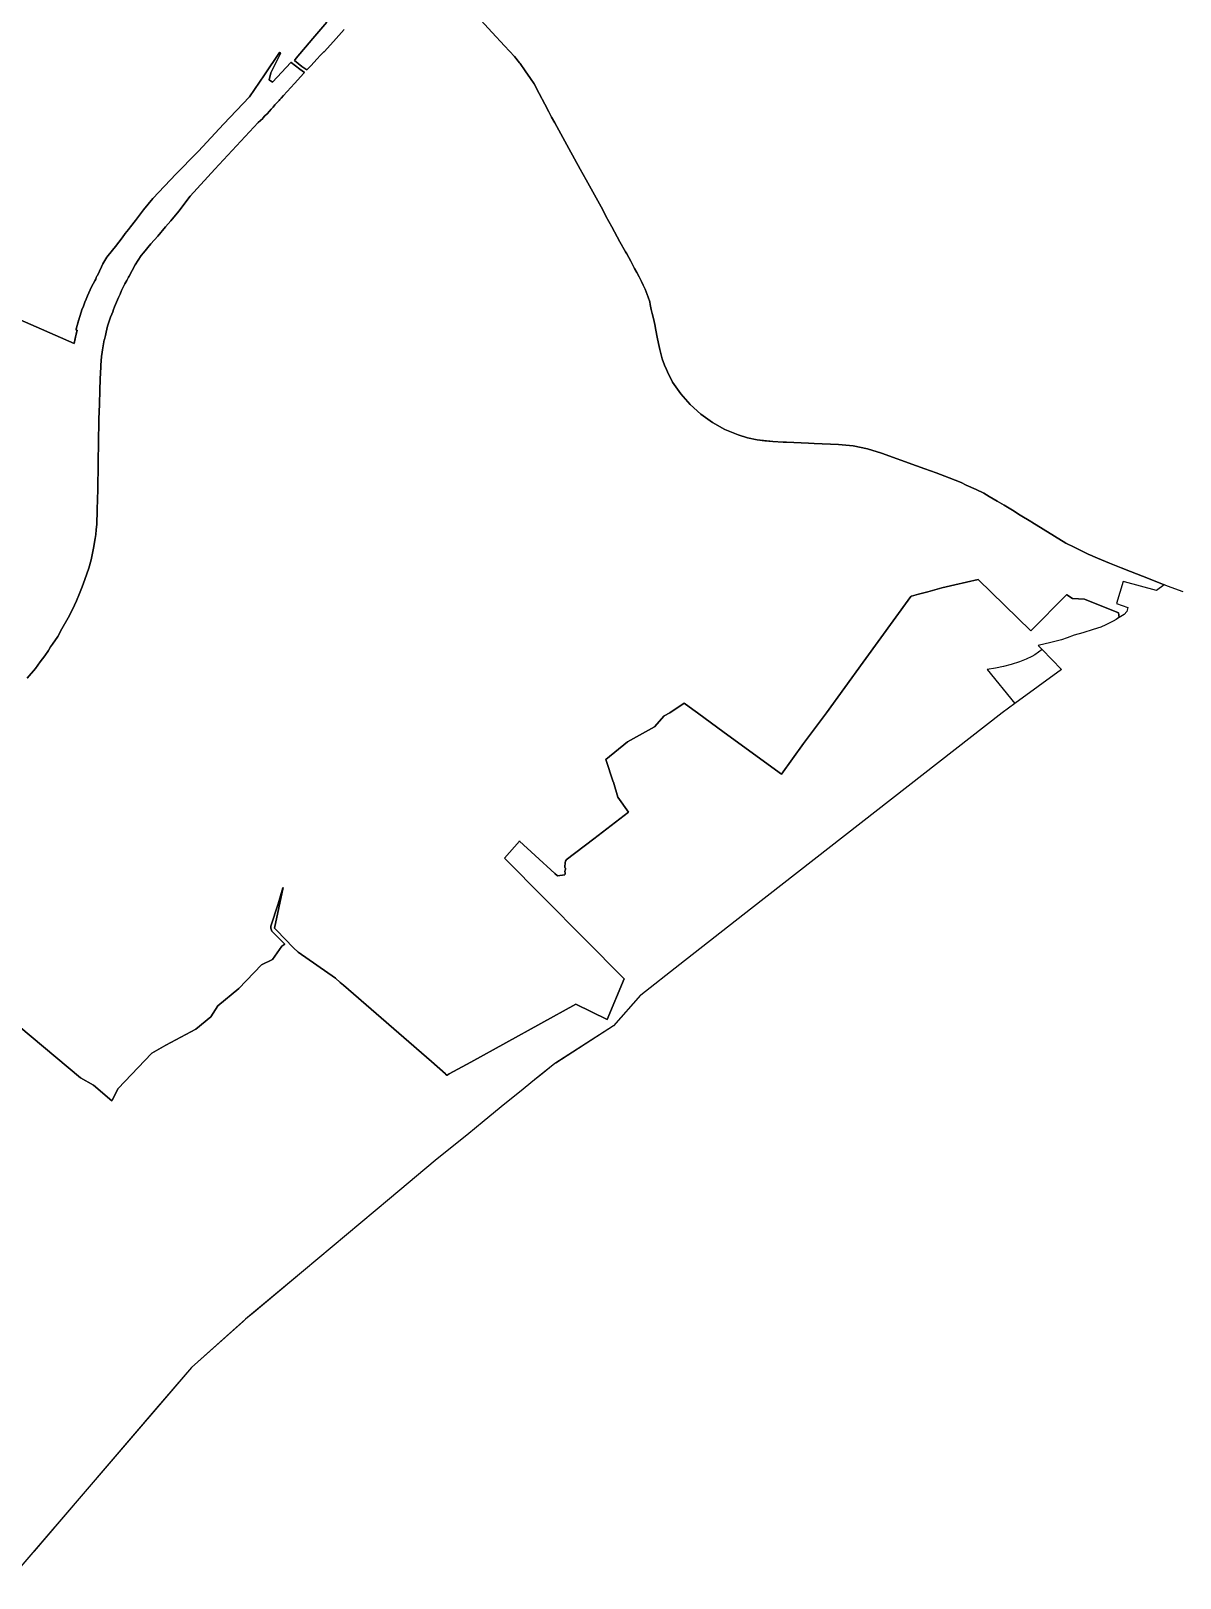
# Model space of a CAD drawing. Header units: inches. Extents: x 11258954 to 11313122, y 3645444 to 3695200.
# Drawn here: x 11289687 to 11299147, y 3652879 to 3665612 of the extents above; entities that cross this region are included whole.
import ezdxf

# ---------------------------------------------------------------- set-up
doc = ezdxf.new("R2010")
doc.units = ezdxf.units.IN
doc.header["$MEASUREMENT"] = 0
for name, color, linetype in [('SchoolBoardDistrict', 253, 'Continuous'), ('SchoolZone_Elementary', 251, 'Continuous'), ('SchoolZone_High', 63, 'Continuous'), ('SchoolZone_Middle', 154, 'Continuous')]:
    doc.layers.add(name, color=color, linetype=linetype)

msp = doc.modelspace()

# ---------------------------------------------------------------- linework, layer by layer
at = {"layer": 'SchoolBoardDistrict'}
msp.add_lwpolyline([(11299171.4375, 3660995.4375), (11299044.594, 3661044.0625), (11299017.0625, 3661054.5), (11298953.9065, 3661006.4375), (11298688.4375, 3661078.0625), (11298677.7815, 3661080.75), (11298622.9065, 3660899.625), (11298717.9065, 3660866.625), (11298709.1885, 3660833.6635), (11298709.0625, 3660833.1875), (11298686.4375, 3660810.125), (11298659.4375, 3660793.9375), (11298644.375, 3660784.4375), (11298619.625, 3660768.75), (11298595.8125, 3660754.9375), (11298536.375, 3660725.3125), (11298494.1875, 3660705.125), (11298431.1565, 3660685.6875), (11298347.3125, 3660659.3125), (11298275.6875, 3660638.25), (11298218.469, 3660618.0625), (11298170.0315, 3660599.875), (11298082.4065, 3660580.4375), (11297979.0315, 3660555), (11298012.0625, 3660521), (11298172, 3660356.4375), (11297786.1875, 3660075.8125), (11297681.9065, 3660000), (11295610.4065, 3658383.75), (11295029.566, 3657929.298), (11294706.7815, 3657676.75), (11294706.479, 3657676.4055), (11294705.8275, 3657675.663), (11294483.9755, 3657422.8745), (11294000, 3657113), (11293832.1875, 3656980.6875), (11293707.7815, 3656877.875), (11293589.1565, 3656782.6875), (11293419.125, 3656643.0625), (11293337.9065, 3656576.4375), (11293292.5, 3656538.4375), (11293014.2815, 3656316.625), (11292638.1565, 3656000), (11291931.719, 3655408.8125), (11291454.6875, 3655008.9375), (11291009.219, 3654611.875), (11290718.719, 3654275.375), (11289939.1875, 3653364.3125), (11289712.6695, 3653101.55), (11289677.875, 3653061.1875)], dxfattribs=at)
at = {"layer": 'SchoolZone_Elementary'}
for points in [[(11293329, 3665770.5, 0), (11293485, 3665599.5, 0), (11293585, 3665490.5, 0), (11293668, 3665401, 0), (11293710, 3665349, 0), (11293714, 3665345, 0), (11293757, 3665284.25, 0), (11293800, 3665222.25, 0), (11293830, 3665177.25, 0), (11293871, 3665098.25, 0), (11293918, 3665010.25, 0), (11293951, 3664946, 0), (11293973, 3664902, 0), (11294000, 3664856.75, 0), (11294116, 3664644.5, 0), (11294209, 3664475.75, 0), (11294257, 3664387.5, 0), (11294394, 3664139, 0), (11294421, 3664089, 0), (11294469, 3664000, 0), (11294536.4065, 3663876.375, 0), (11294582.75, 3663795.6875, 0), (11294593.25, 3663777.9375, 0), (11294624.6565, 3663718.6875, 0), (11294657.0625, 3663658.25, 0), (11294675.469, 3663625.625, 0), (11294695.2815, 3663587.8125, 0), (11294714.2815, 3663551, 0), (11294728.3125, 3663518.8125, 0), (11294743.25, 3663486.3125, 0), (11294760.719, 3663443.75, 0), (11294768.9065, 3663421, 0), (11294780.8125, 3663382.6875, 0), (11294784.5625, 3663361.125, 0), (11294794.0315, 3663319.4375, 0), (11294801.125, 3663286.125, 0), (11294811.344, 3663246.125, 0), (11294822.125, 3663196.6875, 0), (11294830.125, 3663148.4375, 0), (11294842.75, 3663091.625, 0), (11294852.5315, 3663039.4375, 0), (11294863.5625, 3662991.625, 0), (11294871.594, 3662957.625, 0), (11294883.5625, 3662914.75, 0), (11294903.75, 3662861.375, 0), (11294918.969, 3662825.3125, 0), (11294935.594, 3662787.75, 0), (11294957.594, 3662745.9375, 0), (11294969.2575, 3662722.9445, 0), (11295036.0159, 3662625.8334, 0), (11295113.5495, 3662537.0878, 0), (11295200.8195, 3662457.8969, 0), (11295296.6564, 3662389.3219, 0), (11295399.776, 3662332.2817, 0), (11295508.7965, 3662287.5405, 0), (11295586.599, 3662264.1857, 0), (11295666.016, 3662247.1085, 0), (11295729.5747, 3662238.128, 0), (11295793.573, 3662233.171, 0), (11295880.267, 3662229.2005, 0), (11295907.396, 3662227.958, 0), (11296088.324, 3662219.672, 0), (11296133.7015, 3662217.712, 0), (11296334.293, 3662208.3565, 0), (11296454.9166, 3662196.6147, 0), (11296573.745, 3662172.7877, 0), (11296689.5705, 3662137.1175, 0), (11296976.67, 3662032.5785, 0), (11297046.2975, 3662007.226, 0), (11297137.844, 3661974.375, 0), (11297245.6875, 3661933.5625, 0), (11297343.9375, 3661897.1875, 0), (11297386.344, 3661874.75, 0), (11297467.5625, 3661838.5625, 0), (11297530.7815, 3661807.125, 0), (11297574.8125, 3661780.3125, 0), (11297641.4375, 3661743.5, 0), (11297700.0625, 3661708.6875, 0), (11297766.5, 3661667.5, 0), (11297829.719, 3661628.4375, 0), (11297917.1565, 3661575.75, 0), (11297927.5315, 3661569.5, 0), (11298207.625, 3661396.5625, 0), (11298275.2815, 3661362.375, 0), (11298339.719, 3661330.75, 0), (11298390.5315, 3661306.9375, 0), (11298423.3125, 3661292.875, 0), (11298428.344, 3661290.75, 0), (11298468.375, 3661274.3125, 0), (11298565.8125, 3661232.6875, 0), (11298662.625, 3661194.125, 0), (11298740.0625, 3661163.0625, 0), (11298837.9065, 3661124.5, 0), (11298956.969, 3661077.25, 0), (11299017.0625, 3661054.5, 0), (11299016.338, 3661053.9485, 0), (11298954.0945, 3661006.5805, 0), (11298953.9645, 3661006.4815, 0), (11298953.9065, 3661006.4375, 0), (11298688.4375, 3661078.0625, 0), (11298678.4495, 3661080.5815, 0), (11298677.9875, 3661080.698, 0), (11298677.7815, 3661080.75, 0), (11298677.5705, 3661080.053, 0), (11298622.9065, 3660899.625, 0), (11298717.9065, 3660866.625, 0), (11298709.0625, 3660833.1875, 0), (11298686.4375, 3660810.125, 0), (11298686.41, 3660810.1085, 0), (11298644.375, 3660784.4375, 0), (11298640.625, 3660823.9375, 0), (11298359.3125, 3660936, 0), (11298261.469, 3660941.1875, 0), (11298214.661, 3660970.7215, 0), (11298214.3555, 3660970.914, 0), (11298214.219, 3660971, 0), (11298213.621, 3660970.4005, 0), (11298213.5355, 3660970.314, 0), (11298213.3435, 3660970.1215, 0), (11297919.135, 3660674.9175, 0), (11297918.8905, 3660674.672, 0), (11297918.7815, 3660674.5625, 0), (11297484.4795, 3661096.3055, 0), (11297484.386, 3661096.397, 0), (11297484.344, 3661096.4375, 0), (11297293.094, 3661053.25, 0), (11297184.6565, 3661028.625, 0), (11297071.625, 3660997.25, 0), (11296994, 3660976, 0), (11296936.619, 3660961.545, 0), (11296932.719, 3660960.5625, 0), (11296932.321, 3660960.014, 0), (11296930.8545, 3660957.9925, 0), (11296539, 3660417.8125, 0), (11296236.344, 3660000, 0), (11296048.0315, 3659747.375, 0), (11295865.801, 3659494.8995, 0), (11295865.629, 3659494.6615, 0), (11295865.5525, 3659494.5555, 0), (11295865.4435, 3659494.6355, 0), (11295394.337, 3659839.0935, 0), (11295173.6285, 3660000, 0), (11295136.4125, 3660027.132, 0), (11295065.143, 3660079.09, 0), (11295064.9055, 3660079.2635, 0), (11295064.7995, 3660079.341, 0), (11294945.8125, 3660000, 0), (11294899.4065, 3659975.375, 0), (11294898.9595, 3659974.857, 0), (11294821.8125, 3659885.375, 0), (11294821.655, 3659885.288, 0), (11294597.625, 3659761.75, 0), (11294419.594, 3659616.5, 0), (11294419.623, 3659616.4135, 0), (11294481.5625, 3659431.25, 0), (11294482.4065, 3659428.75, 0), (11294519.8125, 3659307.375, 0), (11294606.5625, 3659182, 0), (11294605.9, 3659181.493, 0), (11294322, 3658964.1875, 0), (11294092.7815, 3658790.9375, 0), (11294092.727, 3658790.75, 0), (11294092, 3658788.25, 0), (11294088, 3658778.75, 0), (11294085, 3658767.75, 0), (11294084, 3658755.75, 0), (11294083, 3658744.25, 0), (11294081, 3658736.25, 0), (11294083, 3658728.25, 0), (11294087, 3658720.5, 0), (11294088, 3658713.25, 0), (11294086, 3658705.25, 0), (11294083, 3658694.25, 0), (11294085, 3658684, 0), (11294085, 3658677.5, 0), (11294083.1565, 3658668, 0), (11294082.659, 3658667.9235, 0), (11294021.239, 3658658.4695, 0), (11294020.8145, 3658658.404, 0), (11294020.625, 3658658.375, 0), (11294000, 3658676.875, 0), (11293838.594, 3658826.375, 0), (11293710.0875, 3658945.2555, 0), (11293709.811, 3658945.511, 0), (11293709.6875, 3658945.625, 0), (11293709.1335, 3658944.9845, 0), (11293586.9375, 3658803.75, 0), (11294571.689, 3657811.7755, 0), (11294430.305, 3657477.4065, 0), (11294430.222, 3657477.2105, 0), (11294430.185, 3657477.123, 0), (11294172.335, 3657601.694, 0), (11294172.219, 3657601.75, 0), (11293307.478, 3657125.6325, 0), (11293129.745, 3657027.7745, 0), (11293112.355, 3657018.2, 0), (11293112.219, 3657018.125, 0), (11293101.182, 3657027.7095, 0), (11293100.682, 3657028.1435, 0), (11292983.945, 3657129.521, 0), (11292260.32, 3657757.9335, 0), (11292232.473, 3657782.1165, 0), (11292194.0315, 3657815.5, 0), (11292040.4845, 3657923.3125, 0), (11291886.9385, 3658031.1255, 0), (11291849.501, 3658066.4375, 0), (11291708.8125, 3658211.875, 0), (11291692.6885, 3658228.8745, 0), (11291763.4675, 3658563.8305, 0), (11291763.4715, 3658563.85, 0), (11291762.028, 3658559.2545, 0), (11291721.1275, 3658429.044, 0), (11291663.171, 3658244.5325, 0), (11291661.957, 3658236.1948, 0), (11291662.1602, 3658227.7717, 0), (11291663.7749, 3658219.5022, 0), (11291666.7553, 3658211.6213, 0), (11291671.0166, 3658204.3528, 0), (11291676.438, 3658197.903, 0), (11291777.0075, 3658096.9055, 0), (11291752.685, 3658079.3455, 0), (11291677.025, 3657969.962, 0), (11291586.453, 3657927.5755, 0), (11291397.6765, 3657732.125, 0), (11291397.568, 3657732.033, 0), (11291226.5885, 3657588.354, 0), (11291166.8415, 3657498.3855, 0), (11291043.5725, 3657396.4475, 0), (11290796.5665, 3657264.5835, 0), (11290681.322, 3657198.193, 0), (11290680.78, 3657197.6265, 0), (11290404.694, 3656909.27, 0), (11290356.567, 3656813.5575, 0), (11290352.7375, 3656805.941, 0), (11290201.686, 3656935.342, 0), (11290096.163, 3656995.9305, 0), (11289077.9845, 3657846.445, 0)], [(11299171.4375, 3660995.4375, 0), (11299044.594, 3661044.0625, 0), (11299017.5425, 3661054.318, 0), (11299017.2105, 3661054.444, 0), (11299017.0625, 3661054.5, 0), (11298956.969, 3661077.25, 0), (11298837.9065, 3661124.5, 0), (11298740.0625, 3661163.0625, 0), (11298662.625, 3661194.125, 0), (11298565.8125, 3661232.6875, 0), (11298468.375, 3661274.3125, 0), (11298428.344, 3661290.75, 0), (11298423.3125, 3661292.875, 0), (11298390.5315, 3661306.9375, 0), (11298339.719, 3661330.75, 0), (11298275.2815, 3661362.375, 0), (11298207.625, 3661396.5625, 0), (11297927.5315, 3661569.5, 0), (11297917.1565, 3661575.75, 0), (11297829.719, 3661628.4375, 0), (11297766.5, 3661667.5, 0), (11297700.0625, 3661708.6875, 0), (11297641.4375, 3661743.5, 0), (11297574.8125, 3661780.3125, 0), (11297530.7815, 3661807.125, 0), (11297467.5625, 3661838.5625, 0), (11297386.344, 3661874.75, 0), (11297343.9375, 3661897.1875, 0), (11297245.6875, 3661933.5625, 0), (11297137.844, 3661974.375, 0), (11297046.2975, 3662007.226, 0), (11296976.67, 3662032.5785, 0), (11296689.5705, 3662137.1175, 0), (11296573.745, 3662172.7877, 0), (11296454.9166, 3662196.6147, 0), (11296334.293, 3662208.3565, 0), (11296133.7015, 3662217.712, 0), (11296088.324, 3662219.672, 0), (11295907.396, 3662227.958, 0), (11295880.267, 3662229.2005, 0), (11295793.573, 3662233.171, 0), (11295666.016, 3662247.1085, 0), (11295586.599, 3662264.1857, 0), (11295508.7965, 3662287.5405, 0), (11295399.776, 3662332.2817, 0), (11295296.6564, 3662389.3219, 0), (11295200.8195, 3662457.8969, 0), (11295113.5495, 3662537.0878, 0), (11295036.0159, 3662625.8334, 0), (11294969.2575, 3662722.9445, 0), (11294957.594, 3662745.9375, 0), (11294935.594, 3662787.75, 0), (11294918.969, 3662825.3125, 0), (11294903.75, 3662861.375, 0), (11294883.5625, 3662914.75, 0), (11294871.594, 3662957.625, 0), (11294863.5625, 3662991.625, 0), (11294852.5315, 3663039.4375, 0), (11294842.75, 3663091.625, 0), (11294830.125, 3663148.4375, 0), (11294822.125, 3663196.6875, 0), (11294811.344, 3663246.125, 0), (11294801.125, 3663286.125, 0), (11294794.0315, 3663319.4375, 0), (11294784.5625, 3663361.125, 0), (11294780.8125, 3663382.6875, 0), (11294768.9065, 3663421, 0), (11294760.719, 3663443.75, 0), (11294743.25, 3663486.3125, 0), (11294728.3125, 3663518.8125, 0), (11294714.2815, 3663551, 0), (11294695.2815, 3663587.8125, 0), (11294675.469, 3663625.625, 0), (11294657.0625, 3663658.25, 0), (11294624.6565, 3663718.6875, 0), (11294593.25, 3663777.9375, 0), (11294582.75, 3663795.6875, 0), (11294536.4065, 3663876.375, 0), (11294469, 3664000, 0), (11294421, 3664089, 0), (11294394, 3664139, 0), (11294257, 3664387.5, 0), (11294209, 3664475.75, 0), (11294116, 3664644.5, 0), (11294000, 3664856.75, 0), (11293973, 3664902, 0), (11293951, 3664946, 0), (11293918, 3665010.25, 0), (11293871, 3665098.25, 0), (11293830, 3665177.25, 0), (11293800, 3665222.25, 0), (11293757, 3665284.25, 0), (11293714, 3665345, 0), (11293710, 3665349, 0), (11293668, 3665401, 0), (11293585, 3665490.5, 0), (11293485, 3665599.5, 0), (11293329, 3665770.5, 0)], [(11292266, 3665625.25, 0), (11292177, 3665524.75, 0), (11292100, 3665440.5, 0), (11292099.401, 3665439.901, 0), (11292069, 3665409.5, 0), (11292044, 3665382.25, 0), (11291991, 3665326, 0), (11291959.287, 3665293.048, 0), (11291959.0885, 3665292.842, 0), (11291959, 3665292.75, 0), (11291958.9865, 3665292.7595, 0), (11291918, 3665321, 0), (11291856, 3665369.5, 0), (11291871, 3665388.5, 0), (11292008, 3665549, 0), (11292124, 3665684.75, 0)], [(11292124, 3665684.75, 0), (11292008, 3665549, 0), (11291871, 3665388.5, 0), (11291856, 3665369.5, 0), (11291918, 3665321, 0), (11291958.9865, 3665292.7595, 0), (11291959, 3665292.75, 0), (11291959.0885, 3665292.842, 0), (11291959.287, 3665293.048, 0), (11291991, 3665326, 0), (11292044, 3665382.25, 0), (11292069, 3665409.5, 0), (11292099.401, 3665439.901, 0), (11292100, 3665440.5, 0), (11292177, 3665524.75, 0), (11292266, 3665625.25, 0)], [(11289370.0035, 3663332.434, 0), (11290042.8975, 3663041.2465, 0), (11290043.3415, 3663041.0545, 0), (11290043.359, 3663041.143, 0), (11290043.398, 3663041.3415, 0), (11290043.759, 3663043.182, 0), (11290043.8735, 3663043.767, 0), (11290043.8905, 3663043.8535, 0), (11290043.9285, 3663044.047, 0), (11290044.178, 3663045.3095, 0), (11290044.409, 3663046.479, 0), (11290044.4255, 3663046.563, 0), (11290044.463, 3663046.7515, 0), (11290044.5995, 3663047.436, 0), (11290044.9485, 3663049.1895, 0), (11290044.965, 3663049.2715, 0), (11290045.0015, 3663049.455, 0), (11290045.023, 3663049.562, 0), (11290045.449, 3663051.6875, 0), (11290045.4915, 3663051.9, 0), (11290045.5075, 3663051.9795, 0), (11290045.5435, 3663052.158, 0), (11290045.878, 3663053.813, 0), (11290046.039, 3663054.6095, 0), (11290046.0545, 3663054.687, 0), (11290046.0895, 3663054.86, 0), (11290046.3085, 3663055.9375, 0), (11290046.5895, 3663057.318, 0), (11290046.6045, 3663057.393, 0), (11290046.639, 3663057.5615, 0), (11290046.7415, 3663058.0615, 0), (11290047.144, 3663060.026, 0), (11290047.159, 3663060.099, 0), (11290047.1765, 3663060.1855, 0), (11290047.1925, 3663060.2625, 0), (11290047.615, 3663062.309, 0), (11290047.7025, 3663062.733, 0), (11290047.717, 3663062.804, 0), (11290047.7495, 3663062.962, 0), (11290048.055, 3663064.4315, 0), (11290048.2645, 3663065.4395, 0), (11290048.2785, 3663065.508, 0), (11290048.3105, 3663065.6615, 0), (11290048.4975, 3663066.554, 0), (11290048.8305, 3663068.145, 0), (11290048.8445, 3663068.211, 0), (11290048.8755, 3663068.3595, 0), (11290048.942, 3663068.6755, 0), (11290049.389, 3663070.797, 0), (11290049.4, 3663070.8495, 0), (11290049.4135, 3663070.9135, 0), (11290049.444, 3663071.057, 0), (11290049.839, 3663072.9175, 0), (11290049.974, 3663073.5535, 0), (11290049.987, 3663073.6155, 0), (11290050.0165, 3663073.754, 0), (11290050.291, 3663075.038, 0), (11290050.5515, 3663076.257, 0), (11290050.5645, 3663076.3165, 0), (11290050.593, 3663076.45, 0), (11290050.7455, 3663077.158, 0), (11290051.133, 3663078.959, 0), (11290051.1455, 3663079.0165, 0), (11290051.173, 3663079.145, 0), (11290051.2015, 3663079.277, 0), (11290051.6605, 3663081.396, 0), (11290051.718, 3663081.6605, 0), (11290051.73, 3663081.7155, 0), (11290051.7565, 3663081.839, 0), (11290052.122, 3663083.514, 0), (11290052.307, 3663084.361, 0), (11290052.3185, 3663084.414, 0), (11290052.3445, 3663084.5325, 0), (11290052.586, 3663085.632, 0), (11290052.8995, 3663087.061, 0), (11290052.9105, 3663087.1115, 0), (11290052.9355, 3663087.2255, 0), (11290053.0515, 3663087.7495, 0), (11290053.4965, 3663089.76, 0), (11290053.507, 3663089.8085, 0), (11290053.5195, 3663089.866, 0), (11290053.531, 3663089.917, 0), (11290053.9905, 3663091.982, 0), (11290054.0965, 3663092.458, 0), (11290054.107, 3663092.5045, 0), (11290054.13, 3663092.608, 0), (11290054.4635, 3663094.098, 0), (11290054.7005, 3663095.1555, 0), (11290054.7105, 3663095.1995, 0), (11290054.7325, 3663095.298, 0), (11290054.939, 3663096.213, 0), (11290055.3085, 3663097.852, 0), (11290055.318, 3663097.8935, 0), (11290055.339, 3663097.9875, 0), (11290055.4165, 3663098.328, 0), (11290055.8965, 3663100.442, 0), (11290055.9205, 3663100.5475, 0), (11290055.9295, 3663100.587, 0), (11290055.9495, 3663100.6755, 0), (11290056.379, 3663102.5555, 0), (11290056.5355, 3663103.242, 0), (11290056.544, 3663103.2795, 0), (11290056.5635, 3663103.3635, 0), (11290056.8635, 3663104.6685, 0), (11290057.155, 3663105.936, 0), (11290057.163, 3663105.971, 0), (11290057.1815, 3663106.05, 0), (11290057.3505, 3663106.781, 0), (11290057.778, 3663108.629, 0), (11290057.7855, 3663108.662, 0), (11290057.803, 3663108.736, 0), (11290057.8395, 3663108.893, 0), (11290058.3315, 3663111.0045, 0), (11290058.4055, 3663111.321, 0), (11290058.4125, 3663111.3515, 0), (11290058.4285, 3663111.4205, 0), (11290058.8255, 3663113.1155, 0), (11290059.036, 3663114.012, 0), (11290059.0425, 3663114.0405, 0), (11290059.0575, 3663114.1045, 0), (11290059.322, 3663115.2255, 0), (11290059.6705, 3663116.7025, 0), (11290059.6765, 3663116.729, 0), (11290059.6905, 3663116.788, 0), (11290059.8205, 3663117.3355, 0), (11290060.309, 3663119.392, 0), (11290060.3145, 3663119.416, 0), (11290060.3215, 3663119.445, 0), (11290060.3275, 3663119.47, 0), (11290060.825, 3663121.5535, 0), (11290060.951, 3663122.0805, 0), (11290060.9565, 3663122.1025, 0), (11290060.968, 3663122.1515, 0), (11290061.331, 3663123.6615, 0), (11290061.597, 3663124.768, 0), (11290061.6015, 3663124.7875, 0), (11290061.6125, 3663124.832, 0), (11290061.839, 3663125.769, 0), (11290062.2465, 3663127.4545, 0), (11290062.251, 3663127.472, 0), (11290062.2605, 3663127.5115, 0), (11290062.349, 3663127.876, 0), (11290062.8615, 3663129.9825, 0), (11290062.9, 3663130.1405, 0), (11290062.9035, 3663130.1555, 0), (11290062.912, 3663130.19, 0), (11290063.377, 3663132.0885, 0), (11290063.5575, 3663132.825, 0), (11290063.561, 3663132.8385, 0), (11290063.568, 3663132.868, 0), (11290063.8945, 3663134.194, 0), (11290064.2185, 3663135.509, 0), (11290064.221, 3663135.52, 0), (11290064.227, 3663135.5445, 0), (11290064.414, 3663136.2985, 0), (11290064.8835, 3663138.192, 0), (11290064.8855, 3663138.201, 0), (11290064.8905, 3663138.2205, 0), (11290064.936, 3663138.4025, 0), (11290065.46, 3663140.506, 0), (11290065.5515, 3663140.874, 0), (11290065.553, 3663140.8805, 0), (11290065.557, 3663140.8955, 0), (11290065.987, 3663142.609, 0), (11290066.2245, 3663143.555, 0), (11290066.2255, 3663143.5595, 0), (11290066.228, 3663143.5695, 0), (11290066.516, 3663144.7115, 0), (11290066.901, 3663146.2365, 0), (11290066.9025, 3663146.2425, 0), (11290067.0475, 3663146.8135, 0), (11290067.5805, 3663148.9145, 0), (11290057.8905, 3663151.3845, 0), (11290058.4375, 3663153.526, 0), (11290058.571, 3663154.049, 0), (11290058.9865, 3663155.6665, 0), (11290059.255, 3663156.713, 0), (11290059.5375, 3663157.8065, 0), (11290059.9425, 3663159.376, 0), (11290060.0905, 3663159.9465, 0), (11290060.634, 3663162.038, 0), (11290060.6465, 3663162.085, 0), (11290061.2055, 3663164.2235, 0), (11290061.3295, 3663164.6985, 0), (11290061.7665, 3663166.361, 0), (11290062.0285, 3663167.3585, 0), (11290062.3295, 3663168.498, 0), (11290062.731, 3663170.0175, 0), (11290062.895, 3663170.6345, 0), (11290063.4375, 3663172.6755, 0), (11290063.463, 3663172.7705, 0), (11290064.0335, 3663174.9055, 0), (11290064.1475, 3663175.3325, 0), (11290064.606, 3663177.04, 0), (11290064.861, 3663177.9885, 0), (11290065.1815, 3663179.174, 0), (11290065.5785, 3663180.6435, 0), (11290065.759, 3663181.307, 0), (11290066.3, 3663183.2975, 0), (11290066.339, 3663183.4395, 0), (11290066.9215, 3663185.5715, 0), (11290067.025, 3663185.9505, 0), (11290067.5065, 3663187.7025, 0), (11290067.7535, 3663188.6025, 0), (11290068.0935, 3663189.8335, 0), (11290068.4855, 3663191.2535, 0), (11290068.6825, 3663191.963, 0), (11290069.2215, 3663193.9035, 0), (11290069.2745, 3663194.0925, 0), (11290069.869, 3663196.221, 0), (11290069.9615, 3663196.552, 0), (11290070.466, 3663198.349, 0), (11290070.705, 3663199.2, 0), (11290071.065, 3663200.476, 0), (11290071.452, 3663201.847, 0), (11290071.6665, 3663202.603, 0), (11290072.2025, 3663204.4925, 0), (11290072.27, 3663204.7285, 0), (11290072.876, 3663206.854, 0), (11290072.957, 3663207.1375, 0), (11290073.485, 3663208.9785, 0), (11290073.7155, 3663209.781, 0), (11290074.0965, 3663211.1025, 0), (11290074.477, 3663212.4235, 0), (11290074.7095, 3663213.2255, 0), (11290075.2425, 3663215.065, 0), (11290075.325, 3663215.348, 0), (11290075.9435, 3663217.47, 0), (11290076.012, 3663217.7055, 0), (11290076.564, 3663219.591, 0), (11290076.785, 3663220.345, 0), (11290077.187, 3663221.7115, 0), (11290077.5615, 3663222.9835, 0), (11290077.8125, 3663223.831, 0), (11290078.342, 3663225.6205, 0), (11290078.44, 3663225.95, 0), (11290079.0695, 3663228.0685, 0), (11290079.1255, 3663228.2565, 0), (11290079.7025, 3663230.186, 0), (11290079.9135, 3663230.8915, 0), (11290080.337, 3663232.3025, 0), (11290080.7045, 3663233.5255, 0), (11290080.9745, 3663234.419, 0), (11290081.4995, 3663236.1585, 0), (11290081.6135, 3663236.5345, 0), (11290082.2555, 3663238.649, 0), (11290082.2985, 3663238.79, 0), (11290082.9, 3663240.763, 0), (11290083.1005, 3663241.4205, 0), (11290083.547, 3663242.8765, 0), (11290083.9065, 3663244.05, 0), (11290084.196, 3663244.989, 0), (11290084.7165, 3663246.6785, 0), (11290084.847, 3663247.1005, 0), (11290085.501, 3663249.212, 0), (11290085.53, 3663249.3055, 0), (11290086.157, 3663251.322, 0), (11290086.347, 3663251.932, 0), (11290086.816, 3663253.432, 0), (11290087.1675, 3663254.5565, 0), (11290087.4765, 3663255.5405, 0), (11290087.992, 3663257.1805, 0), (11290088.14, 3663257.649, 0), (11290088.805, 3663259.756, 0), (11290088.82, 3663259.803, 0), (11290089.4735, 3663261.863, 0), (11290089.6515, 3663262.4245, 0), (11290090.144, 3663263.9685, 0), (11290090.487, 3663265.045, 0), (11290090.8165, 3663266.074, 0), (11290091.326, 3663267.664, 0), (11290091.4915, 3663268.178, 0), (11290092.1685, 3663270.282, 0), (11290107.4375, 3663315.75, 0), (11290118.75, 3663347.625, 0), (11290131, 3663379.125, 0), (11290141, 3663405.3125, 0), (11290151.625, 3663431.25, 0), (11290162.875, 3663456.9375, 0), (11290174.719, 3663482.3125, 0), (11290187.1565, 3663507.4375, 0), (11290200.1875, 3663532.25, 0), (11290213.8125, 3663556.75, 0), (11290220.8125, 3663570.75, 0), (11290225, 3663581.9375, 0), (11290230.8125, 3663593.375, 0), (11290235.4065, 3663600.3125, 0), (11290268.221, 3663671.7845, 0), (11290279.9815, 3663695.8935, 0), (11290310.8415, 3663749.45, 0), (11290359.2655, 3663806.809, 0), (11290383.75, 3663838.0625, 0), (11290410.75, 3663874.5, 0), (11290438.7815, 3663910.75, 0), (11290464.1875, 3663943.9375, 0), (11290489.6005, 3663977.457, 0), (11290507.5785, 3664000, 0), (11290546.682, 3664051.93, 0), (11290613, 3664140, 0), (11290691, 3664233, 0), (11290691.401, 3664233.401, 0), (11290692, 3664234, 0), (11290884, 3664436, 0), (11291053, 3664610.25, 0), (11291066, 3664624, 0), (11291272, 3664845, 0), (11291487.7585, 3665070.696, 0), (11291610.0695, 3665251.1515, 0), (11291734.7485, 3665434.268, 0), (11291735.237, 3665434.985, 0), (11291735.3655, 3665434.848, 0), (11291735.6535, 3665434.5405, 0), (11291741.88, 3665427.8965, 0), (11291662.713, 3665267.696, 0), (11291648.042, 3665210.3345, 0), (11291674.6425, 3665190.435, 0), (11291674.663, 3665190.4195, 0), (11291674.755, 3665190.517, 0), (11291674.9605, 3665190.7355, 0), (11291827.602, 3665352.7935, 0), (11291828.181, 3665353.408, 0), (11291828.3085, 3665353.308, 0), (11291828.5945, 3665353.0835, 0), (11291900, 3665297, 0), (11291938, 3665270.75, 0), (11291933, 3665265, 0), (11291858, 3665180.5, 0), (11291767, 3665081.25, 0), (11291748, 3665060, 0), (11291737, 3665048.5, 0), (11291730, 3665041, 0), (11291715, 3665024, 0), (11291696, 3665003.5, 0), (11291681, 3664986, 0), (11291664, 3664968.25, 0), (11291650, 3664952.5, 0), (11291631, 3664931.25, 0), (11291614, 3664912.5, 0), (11291597, 3664893.25, 0), (11291596.649, 3664892.932, 0), (11291558.2785, 3664858.1545, 0), (11291557.9515, 3664857.802, 0), (11291201.4465, 3664473.485, 0), (11290996.688, 3664252.752, 0), (11290906, 3664129.5, 0), (11290838, 3664048.5, 0), (11290794.9375, 3664000, 0), (11290730.5625, 3663923.75, 0), (11290674.125, 3663859.875, 0), (11290613.69, 3663786.8345, 0), (11290595.469, 3663764.8125, 0), (11290546.25, 3663687, 0), (11290495.0625, 3663593.125, 0), (11290491.2815, 3663586.625, 0), (11290476.0625, 3663559.1875, 0), (11290461.4375, 3663531.4375, 0), (11290447.4065, 3663503.375, 0), (11290433.969, 3663475, 0), (11290421.125, 3663446.375, 0), (11290408.625, 3663417.5, 0), (11290399.6875, 3663398.4375, 0), (11290391.094, 3663379.25, 0), (11290382.844, 3663359.875, 0), (11290374.9375, 3663340.375, 0), (11290367.375, 3663320.75, 0), (11290360.1565, 3663301, 0), (11290353.219, 3663281.3125, 0), (11290343.4065, 3663257.1875, 0), (11290334.3125, 3663232.8125, 0), (11290325.969, 3663208.125, 0), (11290318.375, 3663183.1875, 0), (11290311.5625, 3663158.0625, 0), (11290305.5, 3663132.75, 0), (11290300.0315, 3663106.875, 0), (11290291.75, 3663072.5625, 0), (11290291, 3663068.9375, 0), (11290284.469, 3663038, 0), (11290278.1875, 3663003.25, 0), (11290275.8125, 3662987.5, 0), (11290272.9065, 3662968.3125, 0), (11290268.6565, 3662933.25, 0), (11290265.4375, 3662898.0625, 0), (11290263.219, 3662862.8125, 0), (11290262, 3662849, 0), (11290257.25, 3662746.1875, 0), (11290254.25, 3662656.875, 0), (11290252.0625, 3662541.8125, 0), (11290246.25, 3662416.4375, 0), (11290244.25, 3662214.8125, 0), (11290241.6875, 3662078.125, 0), (11290240.4065, 3662008.125, 0), (11290238.0625, 3661882.8125, 0), (11290237.844, 3661822.5625, 0), (11290235.4375, 3661771.5, 0), (11290234.0625, 3661732.5, 0), (11290233.4375, 3661697.5, 0), (11290233.6565, 3661656.625, 0), (11290232.844, 3661626.4375, 0), (11290231.0625, 3661592.625, 0), (11290229.25, 3661551.8125, 0), (11290225.25, 3661507.5625, 0), (11290221.844, 3661468.125, 0), (11290216.25, 3661434.9375, 0), (11290203.4375, 3661355.0625, 0), (11290182, 3661259, 0), (11290163.1875, 3661189.9375, 0), (11290146.7815, 3661143.6875, 0), (11290130.969, 3661097.6875, 0), (11290107.969, 3661036.875, 0), (11290086.1565, 3660983, 0), (11290061.9375, 3660922.75, 0), (11290030.3125, 3660850.9375, 0), (11289994.5, 3660781.0625, 0), (11289941.844, 3660690.25, 0), (11289909.0315, 3660628.5625, 0), (11289864.8125, 3660566.75, 0), (11289849.5625, 3660542.4375, 0), (11289834.2815, 3660518.125, 0), (11289831.7815, 3660514.125, 0), (11289801.7815, 3660470.6875, 0), (11289764.344, 3660419.25, 0), (11289725.3125, 3660364.8125, 0), (11289656.469, 3660284.9375, 0)], [(11289656.469, 3660284.9375, 0), (11289725.3125, 3660364.8125, 0), (11289764.344, 3660419.25, 0), (11289801.7815, 3660470.6875, 0), (11289831.7815, 3660514.125, 0), (11289834.2815, 3660518.125, 0), (11289849.5625, 3660542.4375, 0), (11289864.8125, 3660566.75, 0), (11289909.0315, 3660628.5625, 0), (11289941.844, 3660690.25, 0), (11289994.5, 3660781.0625, 0), (11290030.3125, 3660850.9375, 0), (11290061.9375, 3660922.75, 0), (11290086.1565, 3660983, 0), (11290107.969, 3661036.875, 0), (11290130.969, 3661097.6875, 0), (11290146.7815, 3661143.6875, 0), (11290163.1875, 3661189.9375, 0), (11290182, 3661259, 0), (11290203.4375, 3661355.0625, 0), (11290216.25, 3661434.9375, 0), (11290221.844, 3661468.125, 0), (11290225.25, 3661507.5625, 0), (11290229.25, 3661551.8125, 0), (11290231.0625, 3661592.625, 0), (11290232.844, 3661626.4375, 0), (11290233.6565, 3661656.625, 0), (11290233.4375, 3661697.5, 0), (11290234.0625, 3661732.5, 0), (11290235.4375, 3661771.5, 0), (11290237.844, 3661822.5625, 0), (11290238.0625, 3661882.8125, 0), (11290240.4065, 3662008.125, 0), (11290241.6875, 3662078.125, 0), (11290244.25, 3662214.8125, 0), (11290246.25, 3662416.4375, 0), (11290252.0625, 3662541.8125, 0), (11290254.25, 3662656.875, 0), (11290257.25, 3662746.1875, 0), (11290262, 3662849, 0), (11290263.219, 3662862.8125, 0), (11290265.4375, 3662898.0625, 0), (11290268.6565, 3662933.25, 0), (11290272.9065, 3662968.3125, 0), (11290275.8125, 3662987.5, 0), (11290278.1875, 3663003.25, 0), (11290284.469, 3663038, 0), (11290291, 3663068.9375, 0), (11290291.75, 3663072.5625, 0), (11290300.0315, 3663106.875, 0), (11290305.5, 3663132.75, 0), (11290311.5625, 3663158.0625, 0), (11290318.375, 3663183.1875, 0), (11290325.969, 3663208.125, 0), (11290334.3125, 3663232.8125, 0), (11290343.4065, 3663257.1875, 0), (11290353.219, 3663281.3125, 0), (11290360.1565, 3663301, 0), (11290367.375, 3663320.75, 0), (11290374.9375, 3663340.375, 0), (11290382.844, 3663359.875, 0), (11290391.094, 3663379.25, 0), (11290399.6875, 3663398.4375, 0), (11290408.625, 3663417.5, 0), (11290421.125, 3663446.375, 0), (11290433.969, 3663475, 0), (11290447.4065, 3663503.375, 0), (11290461.4375, 3663531.4375, 0), (11290476.0625, 3663559.1875, 0), (11290491.2815, 3663586.625, 0), (11290495.0625, 3663593.125, 0), (11290546.25, 3663687, 0), (11290595.469, 3663764.8125, 0), (11290613.69, 3663786.8345, 0), (11290674.125, 3663859.875, 0), (11290730.5625, 3663923.75, 0), (11290794.9375, 3664000, 0), (11290838, 3664048.5, 0), (11290906, 3664129.5, 0), (11290996.688, 3664252.752, 0), (11291201.4465, 3664473.485, 0), (11291557.9515, 3664857.802, 0), (11291558.2785, 3664858.1545, 0), (11291596.649, 3664892.932, 0), (11291597, 3664893.25, 0), (11291614, 3664912.5, 0), (11291631, 3664931.25, 0), (11291650, 3664952.5, 0), (11291664, 3664968.25, 0), (11291681, 3664986, 0), (11291696, 3665003.5, 0), (11291715, 3665024, 0), (11291730, 3665041, 0), (11291737, 3665048.5, 0), (11291748, 3665060, 0), (11291767, 3665081.25, 0), (11291858, 3665180.5, 0), (11291933, 3665265, 0), (11291938, 3665270.75, 0), (11291900, 3665297, 0), (11291828.5945, 3665353.0835, 0), (11291828.3085, 3665353.308, 0), (11291828.181, 3665353.408, 0), (11291827.602, 3665352.7935, 0), (11291674.9605, 3665190.7355, 0), (11291674.755, 3665190.517, 0), (11291674.663, 3665190.4195, 0), (11291674.6425, 3665190.435, 0), (11291648.042, 3665210.3345, 0), (11291662.713, 3665267.696, 0), (11291741.88, 3665427.8965, 0), (11291735.6535, 3665434.5405, 0), (11291735.3655, 3665434.848, 0), (11291735.237, 3665434.985, 0), (11291734.7485, 3665434.268, 0), (11291610.0695, 3665251.1515, 0), (11291487.7585, 3665070.696, 0), (11291272, 3664845, 0), (11291066, 3664624, 0), (11291053, 3664610.25, 0), (11290884, 3664436, 0), (11290692, 3664234, 0), (11290691.401, 3664233.401, 0), (11290691, 3664233, 0), (11290613, 3664140, 0), (11290546.682, 3664051.93, 0), (11290507.5785, 3664000, 0), (11290489.6005, 3663977.457, 0), (11290464.1875, 3663943.9375, 0), (11290438.7815, 3663910.75, 0), (11290410.75, 3663874.5, 0), (11290383.75, 3663838.0625, 0), (11290359.2655, 3663806.809, 0), (11290310.8415, 3663749.45, 0), (11290279.9815, 3663695.8935, 0), (11290268.221, 3663671.7845, 0), (11290235.4065, 3663600.3125, 0), (11290230.8125, 3663593.375, 0), (11290225, 3663581.9375, 0), (11290220.8125, 3663570.75, 0), (11290213.8125, 3663556.75, 0), (11290200.1875, 3663532.25, 0), (11290187.1565, 3663507.4375, 0), (11290174.719, 3663482.3125, 0), (11290162.875, 3663456.9375, 0), (11290151.625, 3663431.25, 0), (11290141, 3663405.3125, 0), (11290131, 3663379.125, 0), (11290118.75, 3663347.625, 0), (11290107.4375, 3663315.75, 0), (11290092.1685, 3663270.282, 0), (11290091.4915, 3663268.178, 0), (11290091.326, 3663267.664, 0), (11290090.8165, 3663266.074, 0), (11290090.487, 3663265.045, 0), (11290090.144, 3663263.9685, 0), (11290089.6515, 3663262.4245, 0), (11290089.4735, 3663261.863, 0), (11290088.82, 3663259.803, 0), (11290088.805, 3663259.756, 0), (11290088.14, 3663257.649, 0), (11290087.992, 3663257.1805, 0), (11290087.4765, 3663255.5405, 0), (11290087.1675, 3663254.5565, 0), (11290086.816, 3663253.432, 0), (11290086.347, 3663251.932, 0), (11290086.157, 3663251.322, 0), (11290085.53, 3663249.3055, 0), (11290085.501, 3663249.212, 0), (11290084.847, 3663247.1005, 0), (11290084.7165, 3663246.6785, 0), (11290084.196, 3663244.989, 0), (11290083.9065, 3663244.05, 0), (11290083.547, 3663242.8765, 0), (11290083.1005, 3663241.4205, 0), (11290082.9, 3663240.763, 0), (11290082.2985, 3663238.79, 0), (11290082.2555, 3663238.649, 0), (11290081.6135, 3663236.5345, 0), (11290081.4995, 3663236.1585, 0), (11290080.9745, 3663234.419, 0), (11290080.7045, 3663233.5255, 0), (11290080.337, 3663232.3025, 0), (11290079.9135, 3663230.8915, 0), (11290079.7025, 3663230.186, 0), (11290079.1255, 3663228.2565, 0), (11290079.0695, 3663228.0685, 0), (11290078.44, 3663225.95, 0), (11290078.342, 3663225.6205, 0), (11290077.8125, 3663223.831, 0), (11290077.5615, 3663222.9835, 0), (11290077.187, 3663221.7115, 0), (11290076.785, 3663220.345, 0), (11290076.564, 3663219.591, 0), (11290076.012, 3663217.7055, 0), (11290075.9435, 3663217.47, 0), (11290075.325, 3663215.348, 0), (11290075.2425, 3663215.065, 0), (11290074.7095, 3663213.2255, 0), (11290074.477, 3663212.4235, 0), (11290074.0965, 3663211.1025, 0), (11290073.7155, 3663209.781, 0), (11290073.485, 3663208.9785, 0), (11290072.957, 3663207.1375, 0), (11290072.876, 3663206.854, 0), (11290072.27, 3663204.7285, 0), (11290072.2025, 3663204.4925, 0), (11290071.6665, 3663202.603, 0), (11290071.452, 3663201.847, 0), (11290071.065, 3663200.476, 0), (11290070.705, 3663199.2, 0), (11290070.466, 3663198.349, 0), (11290069.9615, 3663196.552, 0), (11290069.869, 3663196.221, 0), (11290069.2745, 3663194.0925, 0), (11290069.2215, 3663193.9035, 0), (11290068.6825, 3663191.963, 0), (11290068.4855, 3663191.2535, 0), (11290068.0935, 3663189.8335, 0), (11290067.7535, 3663188.6025, 0), (11290067.5065, 3663187.7025, 0), (11290067.025, 3663185.9505, 0), (11290066.9215, 3663185.5715, 0), (11290066.339, 3663183.4395, 0), (11290066.3, 3663183.2975, 0), (11290065.759, 3663181.307, 0), (11290065.5785, 3663180.6435, 0), (11290065.1815, 3663179.174, 0), (11290064.861, 3663177.9885, 0), (11290064.606, 3663177.04, 0), (11290064.1475, 3663175.3325, 0), (11290064.0335, 3663174.9055, 0), (11290063.463, 3663172.7705, 0), (11290063.4375, 3663172.6755, 0), (11290062.895, 3663170.6345, 0), (11290062.731, 3663170.0175, 0), (11290062.3295, 3663168.498, 0), (11290062.0285, 3663167.3585, 0), (11290061.7665, 3663166.361, 0), (11290061.3295, 3663164.6985, 0), (11290061.2055, 3663164.2235, 0), (11290060.6465, 3663162.085, 0), (11290060.634, 3663162.038, 0), (11290060.0905, 3663159.9465, 0), (11290059.9425, 3663159.376, 0), (11290059.5375, 3663157.8065, 0), (11290059.255, 3663156.713, 0), (11290058.9865, 3663155.6665, 0), (11290058.571, 3663154.049, 0), (11290058.4375, 3663153.526, 0), (11290057.8905, 3663151.3845, 0), (11290067.5805, 3663148.9145, 0), (11290067.0475, 3663146.8135, 0), (11290066.9025, 3663146.2425, 0), (11290066.901, 3663146.2365, 0), (11290066.516, 3663144.7115, 0), (11290066.228, 3663143.5695, 0), (11290066.2255, 3663143.5595, 0), (11290066.2245, 3663143.555, 0), (11290065.987, 3663142.609, 0), (11290065.557, 3663140.8955, 0), (11290065.553, 3663140.8805, 0), (11290065.5515, 3663140.874, 0), (11290065.46, 3663140.506, 0), (11290064.936, 3663138.4025, 0), (11290064.8905, 3663138.2205, 0), (11290064.8855, 3663138.201, 0), (11290064.8835, 3663138.192, 0), (11290064.414, 3663136.2985, 0), (11290064.227, 3663135.5445, 0), (11290064.221, 3663135.52, 0), (11290064.2185, 3663135.509, 0), (11290063.8945, 3663134.194, 0), (11290063.568, 3663132.868, 0), (11290063.561, 3663132.8385, 0), (11290063.5575, 3663132.825, 0), (11290063.377, 3663132.0885, 0), (11290062.912, 3663130.19, 0), (11290062.9035, 3663130.1555, 0), (11290062.9, 3663130.1405, 0), (11290062.8615, 3663129.9825, 0), (11290062.349, 3663127.876, 0), (11290062.2605, 3663127.5115, 0), (11290062.251, 3663127.472, 0), (11290062.2465, 3663127.4545, 0), (11290061.839, 3663125.769, 0), (11290061.6125, 3663124.832, 0), (11290061.6015, 3663124.7875, 0), (11290061.597, 3663124.768, 0), (11290061.331, 3663123.6615, 0), (11290060.968, 3663122.1515, 0), (11290060.9565, 3663122.1025, 0), (11290060.951, 3663122.0805, 0), (11290060.825, 3663121.5535, 0), (11290060.3275, 3663119.47, 0), (11290060.3215, 3663119.445, 0), (11290060.3145, 3663119.416, 0), (11290060.309, 3663119.392, 0), (11290059.8205, 3663117.3355, 0), (11290059.6905, 3663116.788, 0), (11290059.6765, 3663116.729, 0), (11290059.6705, 3663116.7025, 0), (11290059.322, 3663115.2255, 0), (11290059.0575, 3663114.1045, 0), (11290059.0425, 3663114.0405, 0), (11290059.036, 3663114.012, 0), (11290058.8255, 3663113.1155, 0), (11290058.4285, 3663111.4205, 0), (11290058.4125, 3663111.3515, 0), (11290058.4055, 3663111.321, 0), (11290058.3315, 3663111.0045, 0), (11290057.8395, 3663108.893, 0), (11290057.803, 3663108.736, 0), (11290057.7855, 3663108.662, 0), (11290057.778, 3663108.629, 0), (11290057.3505, 3663106.781, 0), (11290057.1815, 3663106.05, 0), (11290057.163, 3663105.971, 0), (11290057.155, 3663105.936, 0), (11290056.8635, 3663104.6685, 0), (11290056.5635, 3663103.3635, 0), (11290056.544, 3663103.2795, 0), (11290056.5355, 3663103.242, 0), (11290056.379, 3663102.5555, 0), (11290055.9495, 3663100.6755, 0), (11290055.9295, 3663100.587, 0), (11290055.9205, 3663100.5475, 0), (11290055.8965, 3663100.442, 0), (11290055.4165, 3663098.328, 0), (11290055.339, 3663097.9875, 0), (11290055.318, 3663097.8935, 0), (11290055.3085, 3663097.852, 0), (11290054.939, 3663096.213, 0), (11290054.7325, 3663095.298, 0), (11290054.7105, 3663095.1995, 0), (11290054.7005, 3663095.1555, 0), (11290054.4635, 3663094.098, 0), (11290054.13, 3663092.608, 0), (11290054.107, 3663092.5045, 0), (11290054.0965, 3663092.458, 0), (11290053.9905, 3663091.982, 0), (11290053.531, 3663089.917, 0), (11290053.5195, 3663089.866, 0), (11290053.507, 3663089.8085, 0), (11290053.4965, 3663089.76, 0), (11290053.0515, 3663087.7495, 0), (11290052.9355, 3663087.2255, 0), (11290052.9105, 3663087.1115, 0), (11290052.8995, 3663087.061, 0), (11290052.586, 3663085.632, 0), (11290052.3445, 3663084.5325, 0), (11290052.3185, 3663084.414, 0), (11290052.307, 3663084.361, 0), (11290052.122, 3663083.514, 0), (11290051.7565, 3663081.839, 0), (11290051.73, 3663081.7155, 0), (11290051.718, 3663081.6605, 0), (11290051.6605, 3663081.396, 0), (11290051.2015, 3663079.277, 0), (11290051.173, 3663079.145, 0), (11290051.1455, 3663079.0165, 0), (11290051.133, 3663078.959, 0), (11290050.7455, 3663077.158, 0), (11290050.593, 3663076.45, 0), (11290050.5645, 3663076.3165, 0), (11290050.5515, 3663076.257, 0), (11290050.291, 3663075.038, 0), (11290050.0165, 3663073.754, 0), (11290049.987, 3663073.6155, 0), (11290049.974, 3663073.5535, 0), (11290049.839, 3663072.9175, 0), (11290049.444, 3663071.057, 0), (11290049.4135, 3663070.9135, 0), (11290049.4, 3663070.8495, 0), (11290049.389, 3663070.797, 0), (11290048.942, 3663068.6755, 0), (11290048.8755, 3663068.3595, 0), (11290048.8445, 3663068.211, 0), (11290048.8305, 3663068.145, 0), (11290048.4975, 3663066.554, 0), (11290048.3105, 3663065.6615, 0), (11290048.2785, 3663065.508, 0), (11290048.2645, 3663065.4395, 0), (11290048.055, 3663064.4315, 0), (11290047.7495, 3663062.962, 0), (11290047.717, 3663062.804, 0), (11290047.7025, 3663062.733, 0), (11290047.615, 3663062.309, 0), (11290047.1925, 3663060.2625, 0), (11290047.1765, 3663060.1855, 0), (11290047.159, 3663060.099, 0), (11290047.144, 3663060.026, 0), (11290046.7415, 3663058.0615, 0), (11290046.639, 3663057.5615, 0), (11290046.6045, 3663057.393, 0), (11290046.5895, 3663057.318, 0), (11290046.3085, 3663055.9375, 0), (11290046.0895, 3663054.86, 0), (11290046.0545, 3663054.687, 0), (11290046.039, 3663054.6095, 0), (11290045.878, 3663053.813, 0), (11290045.5435, 3663052.158, 0), (11290045.5075, 3663051.9795, 0), (11290045.4915, 3663051.9, 0), (11290045.449, 3663051.6875, 0), (11290045.023, 3663049.562, 0), (11290045.0015, 3663049.455, 0), (11290044.965, 3663049.2715, 0), (11290044.9485, 3663049.1895, 0), (11290044.5995, 3663047.436, 0), (11290044.463, 3663046.7515, 0), (11290044.4255, 3663046.563, 0), (11290044.409, 3663046.479, 0), (11290044.178, 3663045.3095, 0), (11290043.9285, 3663044.047, 0), (11290043.8905, 3663043.8535, 0), (11290043.8735, 3663043.767, 0), (11290043.759, 3663043.182, 0), (11290043.398, 3663041.3415, 0), (11290043.359, 3663041.143, 0), (11290043.3415, 3663041.0545, 0), (11290042.8975, 3663041.2465, 0), (11289370.0035, 3663332.434, 0)], [(11289077.9845, 3657846.445, 0), (11290096.163, 3656995.9305, 0), (11290201.686, 3656935.342, 0), (11290352.7375, 3656805.941, 0), (11290356.567, 3656813.5575, 0), (11290404.694, 3656909.27, 0), (11290680.78, 3657197.6265, 0), (11290681.322, 3657198.193, 0), (11290796.5665, 3657264.5835, 0), (11291043.5725, 3657396.4475, 0), (11291166.8415, 3657498.3855, 0), (11291226.5885, 3657588.354, 0), (11291397.568, 3657732.033, 0), (11291397.6765, 3657732.125, 0), (11291586.453, 3657927.5755, 0), (11291677.025, 3657969.962, 0), (11291752.685, 3658079.3455, 0), (11291777.0075, 3658096.9055, 0), (11291676.438, 3658197.903, 0), (11291671.0166, 3658204.3528, 0), (11291666.7553, 3658211.6213, 0), (11291663.7749, 3658219.5022, 0), (11291662.1602, 3658227.7717, 0), (11291661.957, 3658236.1948, 0), (11291663.171, 3658244.5325, 0), (11291721.1275, 3658429.044, 0), (11291762.028, 3658559.2545, 0), (11291763.4715, 3658563.85, 0), (11291763.4675, 3658563.8305, 0), (11291692.6885, 3658228.8745, 0), (11291708.8125, 3658211.875, 0), (11291849.501, 3658066.4375, 0), (11291886.9385, 3658031.1255, 0), (11292040.4845, 3657923.3125, 0), (11292194.0315, 3657815.5, 0), (11292232.473, 3657782.1165, 0), (11292260.32, 3657757.9335, 0), (11292983.945, 3657129.521, 0), (11293100.682, 3657028.1435, 0), (11293101.182, 3657027.7095, 0), (11293112.219, 3657018.125, 0), (11293112.355, 3657018.2, 0), (11293129.745, 3657027.7745, 0), (11293307.478, 3657125.6325, 0), (11294172.219, 3657601.75, 0), (11294172.335, 3657601.694, 0), (11294430.185, 3657477.123, 0), (11294430.222, 3657477.2105, 0), (11294430.305, 3657477.4065, 0), (11294571.689, 3657811.7755, 0), (11293586.9375, 3658803.75, 0), (11293709.1335, 3658944.9845, 0), (11293709.6875, 3658945.625, 0), (11293709.811, 3658945.511, 0), (11293710.0875, 3658945.2555, 0), (11293838.594, 3658826.375, 0), (11294000, 3658676.875, 0), (11294020.625, 3658658.375, 0), (11294020.8145, 3658658.404, 0), (11294021.239, 3658658.4695, 0), (11294082.659, 3658667.9235, 0), (11294083.1565, 3658668, 0), (11294085, 3658677.5, 0), (11294085, 3658684, 0), (11294083, 3658694.25, 0), (11294086, 3658705.25, 0), (11294088, 3658713.25, 0), (11294087, 3658720.5, 0), (11294083, 3658728.25, 0), (11294081, 3658736.25, 0), (11294083, 3658744.25, 0), (11294084, 3658755.75, 0), (11294085, 3658767.75, 0), (11294088, 3658778.75, 0), (11294092, 3658788.25, 0), (11294092.727, 3658790.75, 0), (11294092.7815, 3658790.9375, 0), (11294322, 3658964.1875, 0), (11294605.9, 3659181.493, 0), (11294606.5625, 3659182, 0), (11294519.8125, 3659307.375, 0), (11294482.4065, 3659428.75, 0), (11294481.5625, 3659431.25, 0), (11294419.623, 3659616.4135, 0), (11294419.594, 3659616.5, 0), (11294597.625, 3659761.75, 0), (11294821.655, 3659885.288, 0), (11294821.8125, 3659885.375, 0), (11294898.9595, 3659974.857, 0), (11294899.4065, 3659975.375, 0), (11294945.8125, 3660000, 0), (11295064.7995, 3660079.341, 0), (11295064.9055, 3660079.2635, 0), (11295065.143, 3660079.09, 0), (11295136.4125, 3660027.132, 0), (11295173.6285, 3660000, 0), (11295394.337, 3659839.0935, 0), (11295865.4435, 3659494.6355, 0), (11295865.5525, 3659494.5555, 0), (11295865.629, 3659494.6615, 0), (11295865.801, 3659494.8995, 0), (11296048.0315, 3659747.375, 0), (11296236.344, 3660000, 0), (11296539, 3660417.8125, 0), (11296930.8545, 3660957.9925, 0), (11296932.321, 3660960.014, 0), (11296932.719, 3660960.5625, 0), (11296936.619, 3660961.545, 0), (11296994, 3660976, 0), (11297071.625, 3660997.25, 0), (11297184.6565, 3661028.625, 0), (11297293.094, 3661053.25, 0), (11297484.344, 3661096.4375, 0), (11297484.386, 3661096.397, 0), (11297484.4795, 3661096.3055, 0), (11297918.7815, 3660674.5625, 0), (11297918.8905, 3660674.672, 0), (11297919.135, 3660674.9175, 0), (11298213.3435, 3660970.1215, 0), (11298213.5355, 3660970.314, 0), (11298213.621, 3660970.4005, 0), (11298214.219, 3660971, 0), (11298214.3555, 3660970.914, 0), (11298214.661, 3660970.7215, 0), (11298261.469, 3660941.1875, 0), (11298359.3125, 3660936, 0), (11298640.625, 3660823.9375, 0), (11298644.375, 3660784.4375, 0), (11298643.7565, 3660784.0455, 0), (11298619.625, 3660768.75, 0), (11298595.8125, 3660754.9375, 0), (11298536.375, 3660725.3125, 0), (11298494.1875, 3660705.125, 0), (11298431.1565, 3660685.6875, 0), (11298347.3125, 3660659.3125, 0), (11298275.6875, 3660638.25, 0), (11298218.469, 3660618.0625, 0), (11298170.0315, 3660599.875, 0), (11298082.4065, 3660580.4375, 0), (11297979.0315, 3660555, 0), (11298012.0625, 3660521, 0), (11297952.1565, 3660478, 0), (11297926.344, 3660465.1875, 0), (11297881.344, 3660441, 0), (11297826.5, 3660419, 0), (11297756.6875, 3660398.8125, 0), (11297693.875, 3660381.375, 0), (11297626.219, 3660368.1875, 0), (11297559.1875, 3660356.0625, 0), (11297786.1875, 3660075.8125, 0), (11297681.9065, 3660000, 0), (11295610.4065, 3658383.75, 0), (11295029.566, 3657929.298, 0), (11294706.7815, 3657676.75, 0), (11294706.479, 3657676.4055, 0), (11294705.8275, 3657675.663, 0), (11294483.9755, 3657422.8745, 0), (11294007.219, 3657117.622, 0), (11294000, 3657113, 0), (11293880.7545, 3657018.9805, 0), (11293832.1875, 3656980.6875, 0), (11293707.7815, 3656877.875, 0), (11293589.1565, 3656782.6875, 0), (11293419.125, 3656643.0625, 0), (11293337.9065, 3656576.4375, 0), (11293292.5, 3656538.4375, 0), (11293014.2815, 3656316.625, 0), (11292638.1565, 3656000, 0), (11291931.719, 3655408.8125, 0), (11291507.182, 3655052.9415, 0), (11291454.6875, 3655008.9375, 0), (11291436.4285, 3654992.663, 0), (11291009.219, 3654611.875, 0), (11289522.028, 3652879.258, 0)]]:
    msp.add_polyline3d(points, dxfattribs=at)
at = {"layer": 'SchoolZone_High'}
msp.add_polyline3d([(11299171.4375, 3660995.4375, 0), (11299044.594, 3661044.0625, 0), (11299017.5425, 3661054.318, 0), (11299017.2105, 3661054.444, 0), (11299017.0625, 3661054.5, 0), (11299016.338, 3661053.9485, 0), (11298954.0945, 3661006.5805, 0), (11298953.9645, 3661006.4815, 0), (11298953.9065, 3661006.4375, 0), (11298688.4375, 3661078.0625, 0), (11298678.4495, 3661080.5815, 0), (11298677.9875, 3661080.698, 0), (11298677.7815, 3661080.75, 0), (11298677.5705, 3661080.053, 0), (11298622.9065, 3660899.625, 0), (11298717.9065, 3660866.625, 0), (11298709.0625, 3660833.1875, 0), (11298686.4375, 3660810.125, 0), (11298686.41, 3660810.1085, 0), (11298644.375, 3660784.4375, 0), (11298643.7565, 3660784.0455, 0), (11298619.625, 3660768.75, 0), (11298595.8125, 3660754.9375, 0), (11298536.375, 3660725.3125, 0), (11298494.1875, 3660705.125, 0), (11298431.1565, 3660685.6875, 0), (11298347.3125, 3660659.3125, 0), (11298275.6875, 3660638.25, 0), (11298218.469, 3660618.0625, 0), (11298170.0315, 3660599.875, 0), (11298082.4065, 3660580.4375, 0), (11297979.0315, 3660555, 0), (11298012.0625, 3660521, 0), (11297952.1565, 3660478, 0), (11297926.344, 3660465.1875, 0), (11297881.344, 3660441, 0), (11297826.5, 3660419, 0), (11297756.6875, 3660398.8125, 0), (11297693.875, 3660381.375, 0), (11297626.219, 3660368.1875, 0), (11297559.1875, 3660356.0625, 0), (11297786.1875, 3660075.8125, 0), (11297681.9065, 3660000, 0), (11295610.4065, 3658383.75, 0), (11295029.566, 3657929.298, 0), (11294706.7815, 3657676.75, 0), (11294706.479, 3657676.4055, 0), (11294705.8275, 3657675.663, 0), (11294483.9755, 3657422.8745, 0), (11294007.219, 3657117.622, 0), (11294000, 3657113, 0), (11293880.7545, 3657018.9805, 0), (11293832.1875, 3656980.6875, 0), (11293707.7815, 3656877.875, 0), (11293589.1565, 3656782.6875, 0), (11293419.125, 3656643.0625, 0), (11293337.9065, 3656576.4375, 0), (11293292.5, 3656538.4375, 0), (11293014.2815, 3656316.625, 0), (11292638.1565, 3656000, 0), (11291931.719, 3655408.8125, 0), (11291507.182, 3655052.9415, 0), (11291454.6875, 3655008.9375, 0), (11291436.4285, 3654992.663, 0), (11291009.219, 3654611.875, 0), (11289522.028, 3652879.258, 0)], dxfattribs=at)
at = {"layer": 'SchoolZone_Middle'}
msp.add_polyline3d([(11299171.4375, 3660995.4375, 0), (11299044.594, 3661044.0625, 0), (11299017.5425, 3661054.318, 0), (11299017.2105, 3661054.444, 0), (11299017.0625, 3661054.5, 0), (11299016.338, 3661053.9485, 0), (11298954.0945, 3661006.5805, 0), (11298953.9645, 3661006.4815, 0), (11298953.9065, 3661006.4375, 0), (11298688.4375, 3661078.0625, 0), (11298678.4495, 3661080.5815, 0), (11298677.9875, 3661080.698, 0), (11298677.7815, 3661080.75, 0), (11298677.5705, 3661080.053, 0), (11298622.9065, 3660899.625, 0), (11298717.9065, 3660866.625, 0), (11298709.0625, 3660833.1875, 0), (11298686.4375, 3660810.125, 0), (11298686.41, 3660810.1085, 0), (11298644.375, 3660784.4375, 0), (11298643.7565, 3660784.0455, 0), (11298619.625, 3660768.75, 0), (11298595.8125, 3660754.9375, 0), (11298536.375, 3660725.3125, 0), (11298494.1875, 3660705.125, 0), (11298431.1565, 3660685.6875, 0), (11298347.3125, 3660659.3125, 0), (11298275.6875, 3660638.25, 0), (11298218.469, 3660618.0625, 0), (11298170.0315, 3660599.875, 0), (11298082.4065, 3660580.4375, 0), (11297979.0315, 3660555, 0), (11298012.0625, 3660521, 0), (11297952.1565, 3660478, 0), (11297926.344, 3660465.1875, 0), (11297881.344, 3660441, 0), (11297826.5, 3660419, 0), (11297756.6875, 3660398.8125, 0), (11297693.875, 3660381.375, 0), (11297626.219, 3660368.1875, 0), (11297559.1875, 3660356.0625, 0), (11297786.1875, 3660075.8125, 0), (11297681.9065, 3660000, 0), (11295610.4065, 3658383.75, 0), (11295029.566, 3657929.298, 0), (11294706.7815, 3657676.75, 0), (11294706.479, 3657676.4055, 0), (11294705.8275, 3657675.663, 0), (11294483.9755, 3657422.8745, 0), (11294007.219, 3657117.622, 0), (11294000, 3657113, 0), (11293880.7545, 3657018.9805, 0), (11293832.1875, 3656980.6875, 0), (11293707.7815, 3656877.875, 0), (11293589.1565, 3656782.6875, 0), (11293419.125, 3656643.0625, 0), (11293337.9065, 3656576.4375, 0), (11293292.5, 3656538.4375, 0), (11293014.2815, 3656316.625, 0), (11292638.1565, 3656000, 0), (11291931.719, 3655408.8125, 0), (11291507.182, 3655052.9415, 0), (11291454.6875, 3655008.9375, 0), (11291436.4285, 3654992.663, 0), (11291009.219, 3654611.875, 0), (11289522.028, 3652879.258, 0)], dxfattribs=at)

doc.saveas('drawing.dxf')
